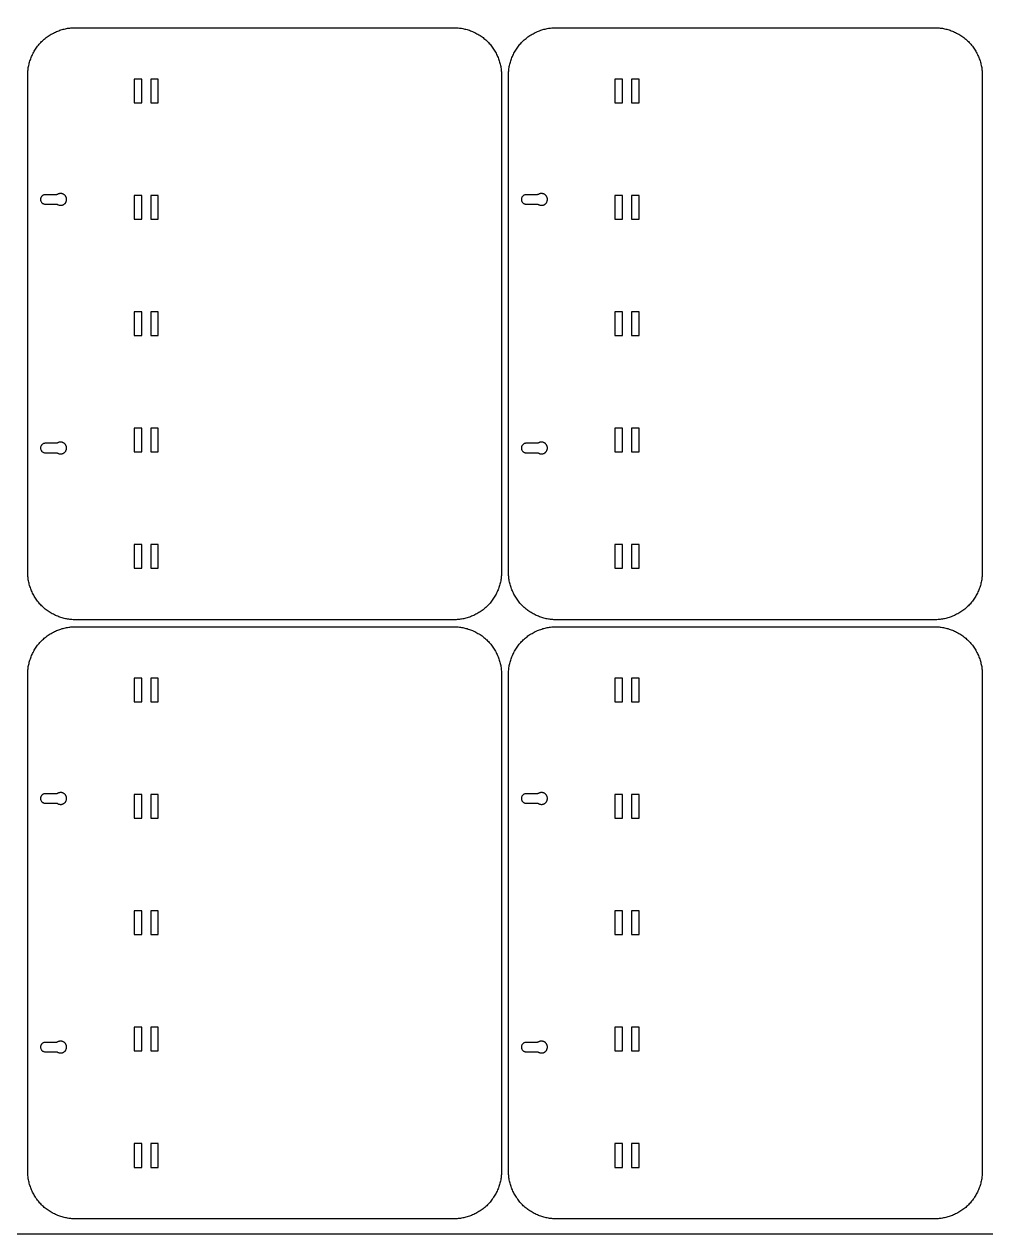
# Model space of a CAD drawing. Header units: millimetres. Extents: x 20698 to 22798, y 4792 to 5692.
# Drawn here: x 20907 to 21313, y 4792 to 5303 of the extents above; entities that cross this region are included whole.
import ezdxf

# ---------------------------------------------------------------- set-up
doc = ezdxf.new("R2010")
doc.units = ezdxf.units.MM
doc.layers.add('KEYHOLDER_ASPIRE', color=18, linetype='Continuous', true_color=0x4c0000)
doc.layers.add('Predeterminada', color=18, linetype='Continuous', true_color=0x000000)

msp = doc.modelspace()

# ---------------------------------------------------------------- linework, layer by layer
at = {"layer": 'KEYHOLDER_ASPIRE'}
for points in [[(21108.62, 5281.76), (21108.62, 5071.77), (21108.63, 5071.32), (21108.62, 5070.88), (21108.6, 5070.43), (21108.57, 5069.98), (21108.52, 5069.52), (21108.46, 5069.06), (21108.39, 5068.6), (21108.3, 5068.13), (21108.21, 5067.66), (21108.1, 5067.2), (21107.98, 5066.73), (21107.84, 5066.26), (21107.7, 5065.79), (21107.54, 5065.32), (21107.37, 5064.86), (21107.19, 5064.39), (21107, 5063.93), (21106.79, 5063.47), (21106.58, 5063.02), (21106.35, 5062.57), (21106.11, 5062.12), (21105.86, 5061.68), (21105.6, 5061.24), (21105.33, 5060.81), (21105.05, 5060.38), (21104.75, 5059.96), (21104.45, 5059.55), (21104.13, 5059.15), (21103.81, 5058.75), (21103.47, 5058.37), (21103.12, 5057.99), (21102.77, 5057.62), (21102.4, 5057.27), (21102.02, 5056.92), (21101.64, 5056.58), (21101.24, 5056.26), (21100.84, 5055.94), (21100.43, 5055.64), (21100.01, 5055.34), (21099.58, 5055.06), (21099.15, 5054.79), (21098.71, 5054.53), (21098.27, 5054.28), (21097.82, 5054.04), (21097.37, 5053.81), (21096.92, 5053.6), (21096.46, 5053.39), (21096, 5053.2), (21095.53, 5053.02), (21095.07, 5052.85), (21094.6, 5052.69), (21094.13, 5052.55), (21093.66, 5052.41), (21093.19, 5052.29), (21092.73, 5052.18), (21092.26, 5052.09), (21091.79, 5052), (21091.33, 5051.93), (21090.87, 5051.87), (21090.41, 5051.82), (21089.96, 5051.79), (21089.51, 5051.77), (21089.07, 5051.76), (21088.63, 5051.77), (20928.63, 5051.77), (20928.19, 5051.76), (20927.75, 5051.77), (20927.3, 5051.79), (20926.84, 5051.82), (20926.39, 5051.87), (20925.93, 5051.93), (20925.46, 5052), (20925, 5052.09), (20924.53, 5052.18), (20924.06, 5052.29), (20923.59, 5052.41), (20923.13, 5052.55), (20922.66, 5052.69), (20922.19, 5052.85), (20921.72, 5053.02), (20921.26, 5053.2), (20920.8, 5053.39), (20920.34, 5053.6), (20919.88, 5053.81), (20919.43, 5054.04), (20918.99, 5054.28), (20918.54, 5054.53), (20918.11, 5054.79), (20917.67, 5055.06), (20917.25, 5055.34), (20916.83, 5055.64), (20916.42, 5055.94), (20916.02, 5056.26), (20915.62, 5056.58), (20915.23, 5056.92), (20914.86, 5057.27), (20914.49, 5057.62), (20914.13, 5057.99), (20913.79, 5058.37), (20913.45, 5058.75), (20913.12, 5059.15), (20912.81, 5059.55), (20912.5, 5059.96), (20912.21, 5060.38), (20911.93, 5060.81), (20911.66, 5061.24), (20911.39, 5061.68), (20911.14, 5062.12), (20910.91, 5062.57), (20910.68, 5063.02), (20910.46, 5063.47), (20910.26, 5063.93), (20910.07, 5064.39), (20909.88, 5064.86), (20909.72, 5065.32), (20909.56, 5065.79), (20909.41, 5066.26), (20909.28, 5066.73), (20909.16, 5067.2), (20909.05, 5067.66), (20908.95, 5068.13), (20908.87, 5068.6), (20908.8, 5069.06), (20908.74, 5069.52), (20908.69, 5069.98), (20908.66, 5070.43), (20908.64, 5070.88), (20908.63, 5071.32), (20908.63, 5071.77), (20908.63, 5281.76), (20908.63, 5282.2), (20908.64, 5282.64), (20908.66, 5283.09), (20908.69, 5283.54), (20908.74, 5284), (20908.8, 5284.46), (20908.87, 5284.93), (20908.95, 5285.39), (20909.05, 5285.86), (20909.16, 5286.33), (20909.28, 5286.79), (20909.41, 5287.26), (20909.56, 5287.73), (20909.72, 5288.2), (20909.88, 5288.66), (20910.07, 5289.13), (20910.26, 5289.59), (20910.46, 5290.05), (20910.68, 5290.5), (20910.91, 5290.96), (20911.14, 5291.4), (20911.39, 5291.85), (20911.66, 5292.28), (20911.93, 5292.71), (20912.21, 5293.14), (20912.5, 5293.56), (20912.81, 5293.97), (20913.12, 5294.37), (20913.45, 5294.77), (20913.79, 5295.15), (20914.13, 5295.53), (20914.49, 5295.9), (20914.86, 5296.26), (20915.23, 5296.6), (20915.62, 5296.94), (20916.02, 5297.26), (20916.42, 5297.58), (20916.83, 5297.88), (20917.25, 5298.18), (20917.67, 5298.46), (20918.11, 5298.73), (20918.54, 5298.99), (20918.99, 5299.24), (20919.43, 5299.48), (20919.88, 5299.71), (20920.34, 5299.93), (20920.8, 5300.13), (20921.26, 5300.32), (20921.72, 5300.5), (20922.19, 5300.67), (20922.66, 5300.83), (20923.13, 5300.98), (20923.59, 5301.11), (20924.06, 5301.23), (20924.53, 5301.34), (20925, 5301.44), (20925.46, 5301.52), (20925.93, 5301.59), (20926.39, 5301.65), (20926.84, 5301.7), (20927.3, 5301.73), (20927.75, 5301.75), (20928.19, 5301.76), (20928.63, 5301.76), (21088.63, 5301.76), (21089.07, 5301.76), (21089.51, 5301.75), (21089.96, 5301.73), (21090.41, 5301.7), (21090.87, 5301.65), (21091.33, 5301.59), (21091.79, 5301.52), (21092.26, 5301.44), (21092.73, 5301.34), (21093.19, 5301.23), (21093.66, 5301.11), (21094.13, 5300.98), (21094.6, 5300.83), (21095.07, 5300.67), (21095.53, 5300.5), (21096, 5300.32), (21096.46, 5300.13), (21096.92, 5299.93), (21097.37, 5299.71), (21097.82, 5299.48), (21098.27, 5299.24), (21098.71, 5298.99), (21099.15, 5298.73), (21099.58, 5298.46), (21100.01, 5298.18), (21100.43, 5297.88), (21100.84, 5297.58), (21101.24, 5297.26), (21101.64, 5296.94), (21102.02, 5296.6), (21102.4, 5296.26), (21102.77, 5295.9), (21103.12, 5295.53), (21103.47, 5295.15), (21103.81, 5294.77), (21104.13, 5294.37), (21104.45, 5293.97), (21104.75, 5293.56), (21105.05, 5293.14), (21105.33, 5292.71), (21105.6, 5292.28), (21105.86, 5291.85), (21106.11, 5291.4), (21106.35, 5290.96), (21106.58, 5290.5), (21106.79, 5290.05), (21107, 5289.59), (21107.19, 5289.13), (21107.37, 5288.66), (21107.54, 5288.2), (21107.7, 5287.73), (21107.84, 5287.26), (21107.98, 5286.79), (21108.1, 5286.33), (21108.21, 5285.86), (21108.3, 5285.39), (21108.39, 5284.93), (21108.46, 5284.46), (21108.52, 5284), (21108.57, 5283.54), (21108.6, 5283.09), (21108.62, 5282.64), (21108.63, 5282.2)], [(21311.62, 5281.76), (21311.62, 5071.77), (21311.63, 5071.32), (21311.62, 5070.88), (21311.6, 5070.43), (21311.57, 5069.98), (21311.52, 5069.52), (21311.46, 5069.06), (21311.39, 5068.6), (21311.3, 5068.13), (21311.21, 5067.66), (21311.1, 5067.2), (21310.98, 5066.73), (21310.84, 5066.26), (21310.7, 5065.79), (21310.54, 5065.32), (21310.37, 5064.86), (21310.19, 5064.39), (21310, 5063.93), (21309.79, 5063.47), (21309.58, 5063.02), (21309.35, 5062.57), (21309.11, 5062.12), (21308.86, 5061.68), (21308.6, 5061.24), (21308.33, 5060.81), (21308.05, 5060.38), (21307.75, 5059.96), (21307.45, 5059.55), (21307.13, 5059.15), (21306.81, 5058.75), (21306.47, 5058.37), (21306.12, 5057.99), (21305.77, 5057.62), (21305.4, 5057.27), (21305.02, 5056.92), (21304.64, 5056.58), (21304.24, 5056.26), (21303.84, 5055.94), (21303.43, 5055.64), (21303.01, 5055.34), (21302.58, 5055.06), (21302.15, 5054.79), (21301.71, 5054.53), (21301.27, 5054.28), (21300.82, 5054.04), (21300.37, 5053.81), (21299.92, 5053.6), (21299.46, 5053.39), (21299, 5053.2), (21298.53, 5053.02), (21298.07, 5052.85), (21297.6, 5052.69), (21297.13, 5052.55), (21296.66, 5052.41), (21296.19, 5052.29), (21295.73, 5052.18), (21295.26, 5052.09), (21294.79, 5052), (21294.33, 5051.93), (21293.87, 5051.87), (21293.41, 5051.82), (21292.96, 5051.79), (21292.51, 5051.77), (21292.07, 5051.76), (21291.63, 5051.77), (21131.63, 5051.77), (21131.19, 5051.76), (21130.75, 5051.77), (21130.3, 5051.79), (21129.84, 5051.82), (21129.39, 5051.87), (21128.93, 5051.93), (21128.46, 5052), (21128, 5052.09), (21127.53, 5052.18), (21127.06, 5052.29), (21126.59, 5052.41), (21126.13, 5052.55), (21125.66, 5052.69), (21125.19, 5052.85), (21124.72, 5053.02), (21124.26, 5053.2), (21123.8, 5053.39), (21123.34, 5053.6), (21122.88, 5053.81), (21122.43, 5054.04), (21121.99, 5054.28), (21121.54, 5054.53), (21121.11, 5054.79), (21120.67, 5055.06), (21120.25, 5055.34), (21119.83, 5055.64), (21119.42, 5055.94), (21119.02, 5056.26), (21118.62, 5056.58), (21118.23, 5056.92), (21117.86, 5057.27), (21117.49, 5057.62), (21117.13, 5057.99), (21116.79, 5058.37), (21116.45, 5058.75), (21116.12, 5059.15), (21115.81, 5059.55), (21115.5, 5059.96), (21115.21, 5060.38), (21114.93, 5060.81), (21114.66, 5061.24), (21114.39, 5061.68), (21114.14, 5062.12), (21113.91, 5062.57), (21113.68, 5063.02), (21113.46, 5063.47), (21113.26, 5063.93), (21113.07, 5064.39), (21112.88, 5064.86), (21112.72, 5065.32), (21112.56, 5065.79), (21112.41, 5066.26), (21112.28, 5066.73), (21112.16, 5067.2), (21112.05, 5067.66), (21111.95, 5068.13), (21111.87, 5068.6), (21111.8, 5069.06), (21111.74, 5069.52), (21111.69, 5069.98), (21111.66, 5070.43), (21111.64, 5070.88), (21111.63, 5071.32), (21111.63, 5071.77), (21111.63, 5281.76), (21111.63, 5282.2), (21111.64, 5282.64), (21111.66, 5283.09), (21111.69, 5283.54), (21111.74, 5284), (21111.8, 5284.46), (21111.87, 5284.93), (21111.95, 5285.39), (21112.05, 5285.86), (21112.16, 5286.33), (21112.28, 5286.79), (21112.41, 5287.26), (21112.56, 5287.73), (21112.72, 5288.2), (21112.88, 5288.66), (21113.07, 5289.13), (21113.26, 5289.59), (21113.46, 5290.05), (21113.68, 5290.5), (21113.91, 5290.96), (21114.14, 5291.4), (21114.39, 5291.85), (21114.66, 5292.28), (21114.93, 5292.71), (21115.21, 5293.14), (21115.5, 5293.56), (21115.81, 5293.97), (21116.12, 5294.37), (21116.45, 5294.77), (21116.79, 5295.15), (21117.13, 5295.53), (21117.49, 5295.9), (21117.86, 5296.26), (21118.23, 5296.6), (21118.62, 5296.94), (21119.02, 5297.26), (21119.42, 5297.58), (21119.83, 5297.88), (21120.25, 5298.18), (21120.67, 5298.46), (21121.11, 5298.73), (21121.54, 5298.99), (21121.99, 5299.24), (21122.43, 5299.48), (21122.88, 5299.71), (21123.34, 5299.93), (21123.8, 5300.13), (21124.26, 5300.32), (21124.72, 5300.5), (21125.19, 5300.67), (21125.66, 5300.83), (21126.13, 5300.98), (21126.59, 5301.11), (21127.06, 5301.23), (21127.53, 5301.34), (21128, 5301.44), (21128.46, 5301.52), (21128.93, 5301.59), (21129.39, 5301.65), (21129.84, 5301.7), (21130.3, 5301.73), (21130.75, 5301.75), (21131.19, 5301.76), (21131.63, 5301.76), (21291.63, 5301.76), (21292.07, 5301.76), (21292.51, 5301.75), (21292.96, 5301.73), (21293.41, 5301.7), (21293.87, 5301.65), (21294.33, 5301.59), (21294.79, 5301.52), (21295.26, 5301.44), (21295.73, 5301.34), (21296.19, 5301.23), (21296.66, 5301.11), (21297.13, 5300.98), (21297.6, 5300.83), (21298.07, 5300.67), (21298.53, 5300.5), (21299, 5300.32), (21299.46, 5300.13), (21299.92, 5299.93), (21300.37, 5299.71), (21300.82, 5299.48), (21301.27, 5299.24), (21301.71, 5298.99), (21302.15, 5298.73), (21302.58, 5298.46), (21303.01, 5298.18), (21303.43, 5297.88), (21303.84, 5297.58), (21304.24, 5297.26), (21304.64, 5296.94), (21305.02, 5296.6), (21305.4, 5296.26), (21305.77, 5295.9), (21306.12, 5295.53), (21306.47, 5295.15), (21306.81, 5294.77), (21307.13, 5294.37), (21307.45, 5293.97), (21307.75, 5293.56), (21308.05, 5293.14), (21308.33, 5292.71), (21308.6, 5292.28), (21308.86, 5291.85), (21309.11, 5291.4), (21309.35, 5290.96), (21309.58, 5290.5), (21309.79, 5290.05), (21310, 5289.59), (21310.19, 5289.13), (21310.37, 5288.66), (21310.54, 5288.2), (21310.7, 5287.73), (21310.84, 5287.26), (21310.98, 5286.79), (21311.1, 5286.33), (21311.21, 5285.86), (21311.3, 5285.39), (21311.39, 5284.93), (21311.46, 5284.46), (21311.52, 5284), (21311.57, 5283.54), (21311.6, 5283.09), (21311.62, 5282.64), (21311.63, 5282.2)], [(20953.53, 5270.06), (20956.73, 5270.06), (20956.73, 5280.05), (20953.53, 5280.05)], [(20960.53, 5270.06), (20963.73, 5270.06), (20963.73, 5280.05), (20960.53, 5280.05)], [(21156.53, 5270.06), (21159.73, 5270.06), (21159.73, 5280.05), (21156.53, 5280.05)], [(21163.53, 5270.06), (21166.73, 5270.06), (21166.73, 5280.05), (21163.53, 5280.05)], [(20920.73, 5227.26), (20920.86, 5227.25), (20921, 5227.22), (20921.12, 5227.18), (20921.24, 5227.12), (20921.38, 5227.03), (20921.53, 5226.96), (20921.68, 5226.9), (20921.84, 5226.85), (20922, 5226.82), (20922.16, 5226.79), (20922.33, 5226.77), (20922.5, 5226.76), (20922.67, 5226.76), (20922.83, 5226.78), (20923, 5226.8), (20923.16, 5226.84), (20923.32, 5226.88), (20923.47, 5226.94), (20923.62, 5227.01), (20923.76, 5227.08), (20923.9, 5227.16), (20924.03, 5227.25), (20924.16, 5227.36), (20924.28, 5227.47), (20924.39, 5227.59), (20924.5, 5227.72), (20924.6, 5227.86), (20924.69, 5228), (20924.77, 5228.15), (20924.84, 5228.3), (20924.9, 5228.46), (20924.95, 5228.62), (20924.99, 5228.78), (20925.01, 5228.94), (20925.03, 5229.1), (20925.03, 5229.26), (20925.03, 5229.42), (20925.01, 5229.58), (20924.99, 5229.74), (20924.95, 5229.9), (20924.9, 5230.06), (20924.84, 5230.22), (20924.77, 5230.37), (20924.69, 5230.52), (20924.6, 5230.66), (20924.5, 5230.8), (20924.39, 5230.93), (20924.28, 5231.05), (20924.16, 5231.16), (20924.03, 5231.26), (20923.9, 5231.35), (20923.76, 5231.43), (20923.62, 5231.51), (20923.47, 5231.58), (20923.32, 5231.63), (20923.16, 5231.68), (20923, 5231.71), (20922.83, 5231.74), (20922.67, 5231.75), (20922.5, 5231.76), (20922.33, 5231.75), (20922.16, 5231.73), (20922, 5231.7), (20921.84, 5231.66), (20921.68, 5231.61), (20921.53, 5231.55), (20921.38, 5231.48), (20921.24, 5231.4), (20921.12, 5231.34), (20921, 5231.29), (20920.86, 5231.27), (20920.73, 5231.26), (20916.03, 5231.26), (20915.84, 5231.25), (20915.65, 5231.22), (20915.45, 5231.17), (20915.27, 5231.11), (20915.09, 5231.02), (20914.92, 5230.92), (20914.76, 5230.8), (20914.62, 5230.67), (20914.49, 5230.53), (20914.37, 5230.37), (20914.27, 5230.2), (20914.19, 5230.02), (20914.12, 5229.84), (20914.07, 5229.65), (20914.04, 5229.45), (20914.03, 5229.26), (20914.04, 5229.07), (20914.07, 5228.87), (20914.12, 5228.68), (20914.19, 5228.49), (20914.27, 5228.31), (20914.37, 5228.14), (20914.49, 5227.99), (20914.62, 5227.84), (20914.76, 5227.71), (20914.92, 5227.6), (20915.09, 5227.5), (20915.27, 5227.41), (20915.45, 5227.34), (20915.65, 5227.3), (20915.84, 5227.27), (20916.03, 5227.26)], [(21123.73, 5227.26), (21123.86, 5227.25), (21124, 5227.22), (21124.12, 5227.18), (21124.24, 5227.12), (21124.38, 5227.03), (21124.53, 5226.96), (21124.68, 5226.9), (21124.84, 5226.85), (21125, 5226.82), (21125.16, 5226.79), (21125.33, 5226.77), (21125.5, 5226.76), (21125.67, 5226.76), (21125.83, 5226.78), (21126, 5226.8), (21126.16, 5226.84), (21126.32, 5226.88), (21126.47, 5226.94), (21126.62, 5227.01), (21126.76, 5227.08), (21126.9, 5227.16), (21127.03, 5227.25), (21127.16, 5227.36), (21127.28, 5227.47), (21127.39, 5227.59), (21127.5, 5227.72), (21127.6, 5227.86), (21127.69, 5228), (21127.77, 5228.15), (21127.84, 5228.3), (21127.9, 5228.46), (21127.95, 5228.62), (21127.99, 5228.78), (21128.01, 5228.94), (21128.03, 5229.1), (21128.03, 5229.26), (21128.03, 5229.42), (21128.01, 5229.58), (21127.99, 5229.74), (21127.95, 5229.9), (21127.9, 5230.06), (21127.84, 5230.22), (21127.77, 5230.37), (21127.69, 5230.52), (21127.6, 5230.66), (21127.5, 5230.8), (21127.39, 5230.93), (21127.28, 5231.05), (21127.16, 5231.16), (21127.03, 5231.26), (21126.9, 5231.35), (21126.76, 5231.43), (21126.62, 5231.51), (21126.47, 5231.58), (21126.32, 5231.63), (21126.16, 5231.68), (21126, 5231.71), (21125.83, 5231.74), (21125.67, 5231.75), (21125.5, 5231.76), (21125.33, 5231.75), (21125.16, 5231.73), (21125, 5231.7), (21124.84, 5231.66), (21124.68, 5231.61), (21124.53, 5231.55), (21124.38, 5231.48), (21124.24, 5231.4), (21124.12, 5231.34), (21124, 5231.29), (21123.86, 5231.27), (21123.73, 5231.26), (21119.03, 5231.26), (21118.84, 5231.25), (21118.65, 5231.22), (21118.45, 5231.17), (21118.27, 5231.11), (21118.09, 5231.02), (21117.92, 5230.92), (21117.76, 5230.8), (21117.62, 5230.67), (21117.49, 5230.53), (21117.37, 5230.37), (21117.27, 5230.2), (21117.19, 5230.02), (21117.12, 5229.84), (21117.07, 5229.65), (21117.04, 5229.45), (21117.03, 5229.26), (21117.04, 5229.07), (21117.07, 5228.87), (21117.12, 5228.68), (21117.19, 5228.49), (21117.27, 5228.31), (21117.37, 5228.14), (21117.49, 5227.99), (21117.62, 5227.84), (21117.76, 5227.71), (21117.92, 5227.6), (21118.09, 5227.5), (21118.27, 5227.41), (21118.45, 5227.34), (21118.65, 5227.3), (21118.84, 5227.27), (21119.03, 5227.26)], [(20953.53, 5220.91), (20956.73, 5220.91), (20956.73, 5230.91), (20953.53, 5230.91)], [(20960.53, 5220.91), (20963.73, 5220.91), (20963.73, 5230.91), (20960.53, 5230.91)], [(21156.53, 5220.91), (21159.73, 5220.91), (21159.73, 5230.91), (21156.53, 5230.91)], [(21163.53, 5220.91), (21166.73, 5220.91), (21166.73, 5230.91), (21163.53, 5230.91)], [(20953.53, 5171.76), (20956.73, 5171.76), (20956.73, 5181.76), (20953.53, 5181.76)], [(20960.53, 5171.76), (20963.73, 5171.76), (20963.73, 5181.76), (20960.53, 5181.76)], [(21156.53, 5171.76), (21159.73, 5171.76), (21159.73, 5181.76), (21156.53, 5181.76)], [(21163.53, 5171.76), (21166.73, 5171.76), (21166.73, 5181.76), (21163.53, 5181.76)], [(20953.53, 5122.61), (20956.73, 5122.61), (20956.73, 5132.61), (20953.53, 5132.61)], [(20960.53, 5122.61), (20963.73, 5122.61), (20963.73, 5132.61), (20960.53, 5132.61)], [(21156.53, 5122.61), (21159.73, 5122.61), (21159.73, 5132.61), (21156.53, 5132.61)], [(21163.53, 5122.61), (21166.73, 5122.61), (21166.73, 5132.61), (21163.53, 5132.61)], [(20920.73, 5126.26), (20916.03, 5126.26), (20915.84, 5126.25), (20915.65, 5126.23), (20915.45, 5126.18), (20915.27, 5126.11), (20915.09, 5126.03), (20914.92, 5125.92), (20914.76, 5125.81), (20914.62, 5125.68), (20914.49, 5125.53), (20914.37, 5125.38), (20914.27, 5125.21), (20914.19, 5125.03), (20914.12, 5124.84), (20914.07, 5124.65), (20914.04, 5124.46), (20914.03, 5124.26), (20914.04, 5124.07), (20914.07, 5123.88), (20914.12, 5123.68), (20914.19, 5123.5), (20914.27, 5123.32), (20914.37, 5123.15), (20914.49, 5122.99), (20914.62, 5122.85), (20914.76, 5122.72), (20914.92, 5122.6), (20915.09, 5122.5), (20915.27, 5122.42), (20915.45, 5122.35), (20915.65, 5122.3), (20915.84, 5122.27), (20916.03, 5122.26), (20920.73, 5122.26), (20920.86, 5122.25), (20921, 5122.23), (20921.12, 5122.18), (20921.24, 5122.12), (20921.38, 5122.04), (20921.53, 5121.97), (20921.68, 5121.91), (20921.84, 5121.86), (20922, 5121.82), (20922.16, 5121.79), (20922.33, 5121.77), (20922.5, 5121.77), (20922.67, 5121.77), (20922.83, 5121.78), (20923, 5121.81), (20923.16, 5121.84), (20923.32, 5121.89), (20923.47, 5121.94), (20923.62, 5122.01), (20923.76, 5122.09), (20923.9, 5122.17), (20924.03, 5122.26), (20924.16, 5122.36), (20924.28, 5122.47), (20924.39, 5122.6), (20924.5, 5122.73), (20924.6, 5122.86), (20924.69, 5123), (20924.77, 5123.15), (20924.84, 5123.31), (20924.9, 5123.46), (20924.95, 5123.62), (20924.99, 5123.78), (20925.01, 5123.94), (20925.03, 5124.1), (20925.03, 5124.26), (20925.03, 5124.42), (20925.01, 5124.58), (20924.99, 5124.74), (20924.95, 5124.9), (20924.9, 5125.06), (20924.84, 5125.22), (20924.77, 5125.37), (20924.69, 5125.52), (20924.6, 5125.66), (20924.5, 5125.8), (20924.39, 5125.93), (20924.28, 5126.05), (20924.16, 5126.16), (20924.03, 5126.27), (20923.9, 5126.36), (20923.76, 5126.44), (20923.62, 5126.52), (20923.47, 5126.58), (20923.32, 5126.64), (20923.16, 5126.68), (20923, 5126.72), (20922.83, 5126.74), (20922.67, 5126.76), (20922.5, 5126.76), (20922.33, 5126.75), (20922.16, 5126.73), (20922, 5126.71), (20921.84, 5126.67), (20921.68, 5126.62), (20921.53, 5126.56), (20921.38, 5126.49), (20921.24, 5126.41), (20921.12, 5126.34), (20921, 5126.3), (20920.86, 5126.27)], [(21123.73, 5126.26), (21119.03, 5126.26), (21118.84, 5126.25), (21118.65, 5126.23), (21118.45, 5126.18), (21118.27, 5126.11), (21118.09, 5126.03), (21117.92, 5125.92), (21117.76, 5125.81), (21117.62, 5125.68), (21117.49, 5125.53), (21117.37, 5125.38), (21117.27, 5125.21), (21117.19, 5125.03), (21117.12, 5124.84), (21117.07, 5124.65), (21117.04, 5124.46), (21117.03, 5124.26), (21117.04, 5124.07), (21117.07, 5123.88), (21117.12, 5123.68), (21117.19, 5123.5), (21117.27, 5123.32), (21117.37, 5123.15), (21117.49, 5122.99), (21117.62, 5122.85), (21117.76, 5122.72), (21117.92, 5122.6), (21118.09, 5122.5), (21118.27, 5122.42), (21118.45, 5122.35), (21118.65, 5122.3), (21118.84, 5122.27), (21119.03, 5122.26), (21123.73, 5122.26), (21123.86, 5122.25), (21124, 5122.23), (21124.12, 5122.18), (21124.24, 5122.12), (21124.38, 5122.04), (21124.53, 5121.97), (21124.68, 5121.91), (21124.84, 5121.86), (21125, 5121.82), (21125.16, 5121.79), (21125.33, 5121.77), (21125.5, 5121.77), (21125.67, 5121.77), (21125.83, 5121.78), (21126, 5121.81), (21126.16, 5121.84), (21126.32, 5121.89), (21126.47, 5121.94), (21126.62, 5122.01), (21126.76, 5122.09), (21126.9, 5122.17), (21127.03, 5122.26), (21127.16, 5122.36), (21127.28, 5122.47), (21127.39, 5122.6), (21127.5, 5122.73), (21127.6, 5122.86), (21127.69, 5123), (21127.77, 5123.15), (21127.84, 5123.31), (21127.9, 5123.46), (21127.95, 5123.62), (21127.99, 5123.78), (21128.01, 5123.94), (21128.03, 5124.1), (21128.03, 5124.26), (21128.03, 5124.42), (21128.01, 5124.58), (21127.99, 5124.74), (21127.95, 5124.9), (21127.9, 5125.06), (21127.84, 5125.22), (21127.77, 5125.37), (21127.69, 5125.52), (21127.6, 5125.66), (21127.5, 5125.8), (21127.39, 5125.93), (21127.28, 5126.05), (21127.16, 5126.16), (21127.03, 5126.27), (21126.9, 5126.36), (21126.76, 5126.44), (21126.62, 5126.52), (21126.47, 5126.58), (21126.32, 5126.64), (21126.16, 5126.68), (21126, 5126.72), (21125.83, 5126.74), (21125.67, 5126.76), (21125.5, 5126.76), (21125.33, 5126.75), (21125.16, 5126.73), (21125, 5126.71), (21124.84, 5126.67), (21124.68, 5126.62), (21124.53, 5126.56), (21124.38, 5126.49), (21124.24, 5126.41), (21124.12, 5126.34), (21124, 5126.3), (21123.86, 5126.27)], [(20953.53, 5073.47), (20956.73, 5073.47), (20956.73, 5083.47), (20953.53, 5083.47)], [(20960.53, 5073.47), (20963.73, 5073.47), (20963.73, 5083.47), (20960.53, 5083.47)], [(21156.53, 5073.47), (21159.73, 5073.47), (21159.73, 5083.47), (21156.53, 5083.47)], [(21163.53, 5073.47), (21166.73, 5073.47), (21166.73, 5083.47), (21163.53, 5083.47)], [(21108.62, 5028.76), (21108.62, 4818.77), (21108.63, 4818.32), (21108.62, 4817.88), (21108.6, 4817.43), (21108.57, 4816.98), (21108.52, 4816.52), (21108.46, 4816.06), (21108.39, 4815.6), (21108.3, 4815.13), (21108.21, 4814.66), (21108.1, 4814.2), (21107.98, 4813.73), (21107.84, 4813.26), (21107.7, 4812.79), (21107.54, 4812.32), (21107.37, 4811.86), (21107.19, 4811.39), (21107, 4810.93), (21106.79, 4810.47), (21106.58, 4810.02), (21106.35, 4809.57), (21106.11, 4809.12), (21105.86, 4808.68), (21105.6, 4808.24), (21105.33, 4807.81), (21105.05, 4807.38), (21104.75, 4806.96), (21104.45, 4806.55), (21104.13, 4806.15), (21103.81, 4805.75), (21103.47, 4805.37), (21103.12, 4804.99), (21102.77, 4804.62), (21102.4, 4804.27), (21102.02, 4803.92), (21101.64, 4803.58), (21101.24, 4803.26), (21100.84, 4802.94), (21100.43, 4802.64), (21100.01, 4802.34), (21099.58, 4802.06), (21099.15, 4801.79), (21098.71, 4801.53), (21098.27, 4801.28), (21097.82, 4801.04), (21097.37, 4800.81), (21096.92, 4800.6), (21096.46, 4800.39), (21096, 4800.2), (21095.53, 4800.02), (21095.07, 4799.85), (21094.6, 4799.69), (21094.13, 4799.55), (21093.66, 4799.41), (21093.19, 4799.29), (21092.73, 4799.18), (21092.26, 4799.09), (21091.79, 4799), (21091.33, 4798.93), (21090.87, 4798.87), (21090.41, 4798.82), (21089.96, 4798.79), (21089.51, 4798.77), (21089.07, 4798.76), (21088.63, 4798.77), (20928.63, 4798.77), (20928.19, 4798.76), (20927.75, 4798.77), (20927.3, 4798.79), (20926.84, 4798.82), (20926.39, 4798.87), (20925.93, 4798.93), (20925.46, 4799), (20925, 4799.09), (20924.53, 4799.18), (20924.06, 4799.29), (20923.59, 4799.41), (20923.13, 4799.55), (20922.66, 4799.69), (20922.19, 4799.85), (20921.72, 4800.02), (20921.26, 4800.2), (20920.8, 4800.39), (20920.34, 4800.6), (20919.88, 4800.81), (20919.43, 4801.04), (20918.99, 4801.28), (20918.54, 4801.53), (20918.11, 4801.79), (20917.67, 4802.06), (20917.25, 4802.34), (20916.83, 4802.64), (20916.42, 4802.94), (20916.02, 4803.26), (20915.62, 4803.58), (20915.23, 4803.92), (20914.86, 4804.27), (20914.49, 4804.62), (20914.13, 4804.99), (20913.79, 4805.37), (20913.45, 4805.75), (20913.12, 4806.15), (20912.81, 4806.55), (20912.5, 4806.96), (20912.21, 4807.38), (20911.93, 4807.81), (20911.66, 4808.24), (20911.39, 4808.68), (20911.14, 4809.12), (20910.91, 4809.57), (20910.68, 4810.02), (20910.46, 4810.47), (20910.26, 4810.93), (20910.07, 4811.39), (20909.88, 4811.86), (20909.72, 4812.32), (20909.56, 4812.79), (20909.41, 4813.26), (20909.28, 4813.73), (20909.16, 4814.2), (20909.05, 4814.66), (20908.95, 4815.13), (20908.87, 4815.6), (20908.8, 4816.06), (20908.74, 4816.52), (20908.69, 4816.98), (20908.66, 4817.43), (20908.64, 4817.88), (20908.63, 4818.32), (20908.63, 4818.77), (20908.63, 5028.76), (20908.63, 5029.2), (20908.64, 5029.64), (20908.66, 5030.09), (20908.69, 5030.54), (20908.74, 5031), (20908.8, 5031.46), (20908.87, 5031.93), (20908.95, 5032.39), (20909.05, 5032.86), (20909.16, 5033.33), (20909.28, 5033.79), (20909.41, 5034.26), (20909.56, 5034.73), (20909.72, 5035.2), (20909.88, 5035.66), (20910.07, 5036.13), (20910.26, 5036.59), (20910.46, 5037.05), (20910.68, 5037.5), (20910.91, 5037.96), (20911.14, 5038.4), (20911.39, 5038.85), (20911.66, 5039.28), (20911.93, 5039.71), (20912.21, 5040.14), (20912.5, 5040.56), (20912.81, 5040.97), (20913.12, 5041.37), (20913.45, 5041.77), (20913.79, 5042.15), (20914.13, 5042.53), (20914.49, 5042.9), (20914.86, 5043.26), (20915.23, 5043.6), (20915.62, 5043.94), (20916.02, 5044.26), (20916.42, 5044.58), (20916.83, 5044.88), (20917.25, 5045.18), (20917.67, 5045.46), (20918.11, 5045.73), (20918.54, 5045.99), (20918.99, 5046.24), (20919.43, 5046.48), (20919.88, 5046.71), (20920.34, 5046.93), (20920.8, 5047.13), (20921.26, 5047.32), (20921.72, 5047.5), (20922.19, 5047.67), (20922.66, 5047.83), (20923.13, 5047.98), (20923.59, 5048.11), (20924.06, 5048.23), (20924.53, 5048.34), (20925, 5048.44), (20925.46, 5048.52), (20925.93, 5048.59), (20926.39, 5048.65), (20926.84, 5048.7), (20927.3, 5048.73), (20927.75, 5048.75), (20928.19, 5048.76), (20928.63, 5048.76), (21088.63, 5048.76), (21089.07, 5048.76), (21089.51, 5048.75), (21089.96, 5048.73), (21090.41, 5048.7), (21090.87, 5048.65), (21091.33, 5048.59), (21091.79, 5048.52), (21092.26, 5048.44), (21092.73, 5048.34), (21093.19, 5048.23), (21093.66, 5048.11), (21094.13, 5047.98), (21094.6, 5047.83), (21095.07, 5047.67), (21095.53, 5047.5), (21096, 5047.32), (21096.46, 5047.13), (21096.92, 5046.93), (21097.37, 5046.71), (21097.82, 5046.48), (21098.27, 5046.24), (21098.71, 5045.99), (21099.15, 5045.73), (21099.58, 5045.46), (21100.01, 5045.18), (21100.43, 5044.88), (21100.84, 5044.58), (21101.24, 5044.26), (21101.64, 5043.94), (21102.02, 5043.6), (21102.4, 5043.26), (21102.77, 5042.9), (21103.12, 5042.53), (21103.47, 5042.15), (21103.81, 5041.77), (21104.13, 5041.37), (21104.45, 5040.97), (21104.75, 5040.56), (21105.05, 5040.14), (21105.33, 5039.71), (21105.6, 5039.28), (21105.86, 5038.85), (21106.11, 5038.4), (21106.35, 5037.96), (21106.58, 5037.5), (21106.79, 5037.05), (21107, 5036.59), (21107.19, 5036.13), (21107.37, 5035.66), (21107.54, 5035.2), (21107.7, 5034.73), (21107.84, 5034.26), (21107.98, 5033.79), (21108.1, 5033.33), (21108.21, 5032.86), (21108.3, 5032.39), (21108.39, 5031.93), (21108.46, 5031.46), (21108.52, 5031), (21108.57, 5030.54), (21108.6, 5030.09), (21108.62, 5029.64), (21108.63, 5029.2)], [(21311.62, 5028.76), (21311.62, 4818.77), (21311.63, 4818.32), (21311.62, 4817.88), (21311.6, 4817.43), (21311.57, 4816.98), (21311.52, 4816.52), (21311.46, 4816.06), (21311.39, 4815.6), (21311.3, 4815.13), (21311.21, 4814.66), (21311.1, 4814.2), (21310.98, 4813.73), (21310.84, 4813.26), (21310.7, 4812.79), (21310.54, 4812.32), (21310.37, 4811.86), (21310.19, 4811.39), (21310, 4810.93), (21309.79, 4810.47), (21309.58, 4810.02), (21309.35, 4809.57), (21309.11, 4809.12), (21308.86, 4808.68), (21308.6, 4808.24), (21308.33, 4807.81), (21308.05, 4807.38), (21307.75, 4806.96), (21307.45, 4806.55), (21307.13, 4806.15), (21306.81, 4805.75), (21306.47, 4805.37), (21306.12, 4804.99), (21305.77, 4804.62), (21305.4, 4804.27), (21305.02, 4803.92), (21304.64, 4803.58), (21304.24, 4803.26), (21303.84, 4802.94), (21303.43, 4802.64), (21303.01, 4802.34), (21302.58, 4802.06), (21302.15, 4801.79), (21301.71, 4801.53), (21301.27, 4801.28), (21300.82, 4801.04), (21300.37, 4800.81), (21299.92, 4800.6), (21299.46, 4800.39), (21299, 4800.2), (21298.53, 4800.02), (21298.07, 4799.85), (21297.6, 4799.69), (21297.13, 4799.55), (21296.66, 4799.41), (21296.19, 4799.29), (21295.73, 4799.18), (21295.26, 4799.09), (21294.79, 4799), (21294.33, 4798.93), (21293.87, 4798.87), (21293.41, 4798.82), (21292.96, 4798.79), (21292.51, 4798.77), (21292.07, 4798.76), (21291.63, 4798.77), (21131.63, 4798.77), (21131.19, 4798.76), (21130.75, 4798.77), (21130.3, 4798.79), (21129.84, 4798.82), (21129.39, 4798.87), (21128.93, 4798.93), (21128.46, 4799), (21128, 4799.09), (21127.53, 4799.18), (21127.06, 4799.29), (21126.59, 4799.41), (21126.13, 4799.55), (21125.66, 4799.69), (21125.19, 4799.85), (21124.72, 4800.02), (21124.26, 4800.2), (21123.8, 4800.39), (21123.34, 4800.6), (21122.88, 4800.81), (21122.43, 4801.04), (21121.99, 4801.28), (21121.54, 4801.53), (21121.11, 4801.79), (21120.67, 4802.06), (21120.25, 4802.34), (21119.83, 4802.64), (21119.42, 4802.94), (21119.02, 4803.26), (21118.62, 4803.58), (21118.23, 4803.92), (21117.86, 4804.27), (21117.49, 4804.62), (21117.13, 4804.99), (21116.79, 4805.37), (21116.45, 4805.75), (21116.12, 4806.15), (21115.81, 4806.55), (21115.5, 4806.96), (21115.21, 4807.38), (21114.93, 4807.81), (21114.66, 4808.24), (21114.39, 4808.68), (21114.14, 4809.12), (21113.91, 4809.57), (21113.68, 4810.02), (21113.46, 4810.47), (21113.26, 4810.93), (21113.07, 4811.39), (21112.88, 4811.86), (21112.72, 4812.32), (21112.56, 4812.79), (21112.41, 4813.26), (21112.28, 4813.73), (21112.16, 4814.2), (21112.05, 4814.66), (21111.95, 4815.13), (21111.87, 4815.6), (21111.8, 4816.06), (21111.74, 4816.52), (21111.69, 4816.98), (21111.66, 4817.43), (21111.64, 4817.88), (21111.63, 4818.32), (21111.63, 4818.77), (21111.63, 5028.76), (21111.63, 5029.2), (21111.64, 5029.64), (21111.66, 5030.09), (21111.69, 5030.54), (21111.74, 5031), (21111.8, 5031.46), (21111.87, 5031.93), (21111.95, 5032.39), (21112.05, 5032.86), (21112.16, 5033.33), (21112.28, 5033.79), (21112.41, 5034.26), (21112.56, 5034.73), (21112.72, 5035.2), (21112.88, 5035.66), (21113.07, 5036.13), (21113.26, 5036.59), (21113.46, 5037.05), (21113.68, 5037.5), (21113.91, 5037.96), (21114.14, 5038.4), (21114.39, 5038.85), (21114.66, 5039.28), (21114.93, 5039.71), (21115.21, 5040.14), (21115.5, 5040.56), (21115.81, 5040.97), (21116.12, 5041.37), (21116.45, 5041.77), (21116.79, 5042.15), (21117.13, 5042.53), (21117.49, 5042.9), (21117.86, 5043.26), (21118.23, 5043.6), (21118.62, 5043.94), (21119.02, 5044.26), (21119.42, 5044.58), (21119.83, 5044.88), (21120.25, 5045.18), (21120.67, 5045.46), (21121.11, 5045.73), (21121.54, 5045.99), (21121.99, 5046.24), (21122.43, 5046.48), (21122.88, 5046.71), (21123.34, 5046.93), (21123.8, 5047.13), (21124.26, 5047.32), (21124.72, 5047.5), (21125.19, 5047.67), (21125.66, 5047.83), (21126.13, 5047.98), (21126.59, 5048.11), (21127.06, 5048.23), (21127.53, 5048.34), (21128, 5048.44), (21128.46, 5048.52), (21128.93, 5048.59), (21129.39, 5048.65), (21129.84, 5048.7), (21130.3, 5048.73), (21130.75, 5048.75), (21131.19, 5048.76), (21131.63, 5048.76), (21291.63, 5048.76), (21292.07, 5048.76), (21292.51, 5048.75), (21292.96, 5048.73), (21293.41, 5048.7), (21293.87, 5048.65), (21294.33, 5048.59), (21294.79, 5048.52), (21295.26, 5048.44), (21295.73, 5048.34), (21296.19, 5048.23), (21296.66, 5048.11), (21297.13, 5047.98), (21297.6, 5047.83), (21298.07, 5047.67), (21298.53, 5047.5), (21299, 5047.32), (21299.46, 5047.13), (21299.92, 5046.93), (21300.37, 5046.71), (21300.82, 5046.48), (21301.27, 5046.24), (21301.71, 5045.99), (21302.15, 5045.73), (21302.58, 5045.46), (21303.01, 5045.18), (21303.43, 5044.88), (21303.84, 5044.58), (21304.24, 5044.26), (21304.64, 5043.94), (21305.02, 5043.6), (21305.4, 5043.26), (21305.77, 5042.9), (21306.12, 5042.53), (21306.47, 5042.15), (21306.81, 5041.77), (21307.13, 5041.37), (21307.45, 5040.97), (21307.75, 5040.56), (21308.05, 5040.14), (21308.33, 5039.71), (21308.6, 5039.28), (21308.86, 5038.85), (21309.11, 5038.4), (21309.35, 5037.96), (21309.58, 5037.5), (21309.79, 5037.05), (21310, 5036.59), (21310.19, 5036.13), (21310.37, 5035.66), (21310.54, 5035.2), (21310.7, 5034.73), (21310.84, 5034.26), (21310.98, 5033.79), (21311.1, 5033.33), (21311.21, 5032.86), (21311.3, 5032.39), (21311.39, 5031.93), (21311.46, 5031.46), (21311.52, 5031), (21311.57, 5030.54), (21311.6, 5030.09), (21311.62, 5029.64), (21311.63, 5029.2)], [(20953.53, 5017.06), (20956.73, 5017.06), (20956.73, 5027.05), (20953.53, 5027.05)], [(20960.53, 5017.06), (20963.73, 5017.06), (20963.73, 5027.05), (20960.53, 5027.05)], [(21156.53, 5017.06), (21159.73, 5017.06), (21159.73, 5027.05), (21156.53, 5027.05)], [(21163.53, 5017.06), (21166.73, 5017.06), (21166.73, 5027.05), (21163.53, 5027.05)], [(20920.73, 4974.26), (20920.86, 4974.25), (20921, 4974.22), (20921.12, 4974.18), (20921.24, 4974.12), (20921.38, 4974.03), (20921.53, 4973.96), (20921.68, 4973.9), (20921.84, 4973.85), (20922, 4973.82), (20922.16, 4973.79), (20922.33, 4973.77), (20922.5, 4973.76), (20922.67, 4973.76), (20922.83, 4973.78), (20923, 4973.8), (20923.16, 4973.84), (20923.32, 4973.88), (20923.47, 4973.94), (20923.62, 4974.01), (20923.76, 4974.08), (20923.9, 4974.16), (20924.03, 4974.25), (20924.16, 4974.36), (20924.28, 4974.47), (20924.39, 4974.59), (20924.5, 4974.72), (20924.6, 4974.86), (20924.69, 4975), (20924.77, 4975.15), (20924.84, 4975.3), (20924.9, 4975.46), (20924.95, 4975.62), (20924.99, 4975.78), (20925.01, 4975.94), (20925.03, 4976.1), (20925.03, 4976.26), (20925.03, 4976.42), (20925.01, 4976.58), (20924.99, 4976.74), (20924.95, 4976.9), (20924.9, 4977.06), (20924.84, 4977.22), (20924.77, 4977.37), (20924.69, 4977.52), (20924.6, 4977.66), (20924.5, 4977.8), (20924.39, 4977.93), (20924.28, 4978.05), (20924.16, 4978.16), (20924.03, 4978.26), (20923.9, 4978.35), (20923.76, 4978.43), (20923.62, 4978.51), (20923.47, 4978.58), (20923.32, 4978.63), (20923.16, 4978.68), (20923, 4978.71), (20922.83, 4978.74), (20922.67, 4978.75), (20922.5, 4978.76), (20922.33, 4978.75), (20922.16, 4978.73), (20922, 4978.7), (20921.84, 4978.66), (20921.68, 4978.61), (20921.53, 4978.55), (20921.38, 4978.48), (20921.24, 4978.4), (20921.12, 4978.34), (20921, 4978.29), (20920.86, 4978.27), (20920.73, 4978.26), (20916.03, 4978.26), (20915.84, 4978.25), (20915.65, 4978.22), (20915.45, 4978.17), (20915.27, 4978.11), (20915.09, 4978.02), (20914.92, 4977.92), (20914.76, 4977.8), (20914.62, 4977.67), (20914.49, 4977.53), (20914.37, 4977.37), (20914.27, 4977.2), (20914.19, 4977.02), (20914.12, 4976.84), (20914.07, 4976.65), (20914.04, 4976.45), (20914.03, 4976.26), (20914.04, 4976.07), (20914.07, 4975.87), (20914.12, 4975.68), (20914.19, 4975.49), (20914.27, 4975.31), (20914.37, 4975.14), (20914.49, 4974.99), (20914.62, 4974.84), (20914.76, 4974.71), (20914.92, 4974.6), (20915.09, 4974.5), (20915.27, 4974.41), (20915.45, 4974.34), (20915.65, 4974.3), (20915.84, 4974.27), (20916.03, 4974.26)], [(20953.53, 4967.91), (20956.73, 4967.91), (20956.73, 4977.91), (20953.53, 4977.91)], [(20960.53, 4967.91), (20963.73, 4967.91), (20963.73, 4977.91), (20960.53, 4977.91)], [(21123.73, 4974.26), (21123.86, 4974.25), (21124, 4974.22), (21124.12, 4974.18), (21124.24, 4974.12), (21124.38, 4974.03), (21124.53, 4973.96), (21124.68, 4973.9), (21124.84, 4973.85), (21125, 4973.82), (21125.16, 4973.79), (21125.33, 4973.77), (21125.5, 4973.76), (21125.67, 4973.76), (21125.83, 4973.78), (21126, 4973.8), (21126.16, 4973.84), (21126.32, 4973.88), (21126.47, 4973.94), (21126.62, 4974.01), (21126.76, 4974.08), (21126.9, 4974.16), (21127.03, 4974.25), (21127.16, 4974.36), (21127.28, 4974.47), (21127.39, 4974.59), (21127.5, 4974.72), (21127.6, 4974.86), (21127.69, 4975), (21127.77, 4975.15), (21127.84, 4975.3), (21127.9, 4975.46), (21127.95, 4975.62), (21127.99, 4975.78), (21128.01, 4975.94), (21128.03, 4976.1), (21128.03, 4976.26), (21128.03, 4976.42), (21128.01, 4976.58), (21127.99, 4976.74), (21127.95, 4976.9), (21127.9, 4977.06), (21127.84, 4977.22), (21127.77, 4977.37), (21127.69, 4977.52), (21127.6, 4977.66), (21127.5, 4977.8), (21127.39, 4977.93), (21127.28, 4978.05), (21127.16, 4978.16), (21127.03, 4978.26), (21126.9, 4978.35), (21126.76, 4978.43), (21126.62, 4978.51), (21126.47, 4978.58), (21126.32, 4978.63), (21126.16, 4978.68), (21126, 4978.71), (21125.83, 4978.74), (21125.67, 4978.75), (21125.5, 4978.76), (21125.33, 4978.75), (21125.16, 4978.73), (21125, 4978.7), (21124.84, 4978.66), (21124.68, 4978.61), (21124.53, 4978.55), (21124.38, 4978.48), (21124.24, 4978.4), (21124.12, 4978.34), (21124, 4978.29), (21123.86, 4978.27), (21123.73, 4978.26), (21119.03, 4978.26), (21118.84, 4978.25), (21118.65, 4978.22), (21118.45, 4978.17), (21118.27, 4978.11), (21118.09, 4978.02), (21117.92, 4977.92), (21117.76, 4977.8), (21117.62, 4977.67), (21117.49, 4977.53), (21117.37, 4977.37), (21117.27, 4977.2), (21117.19, 4977.02), (21117.12, 4976.84), (21117.07, 4976.65), (21117.04, 4976.45), (21117.03, 4976.26), (21117.04, 4976.07), (21117.07, 4975.87), (21117.12, 4975.68), (21117.19, 4975.49), (21117.27, 4975.31), (21117.37, 4975.14), (21117.49, 4974.99), (21117.62, 4974.84), (21117.76, 4974.71), (21117.92, 4974.6), (21118.09, 4974.5), (21118.27, 4974.41), (21118.45, 4974.34), (21118.65, 4974.3), (21118.84, 4974.27), (21119.03, 4974.26)], [(21156.53, 4967.91), (21159.73, 4967.91), (21159.73, 4977.91), (21156.53, 4977.91)], [(21163.53, 4967.91), (21166.73, 4967.91), (21166.73, 4977.91), (21163.53, 4977.91)], [(20953.53, 4918.76), (20956.73, 4918.76), (20956.73, 4928.76), (20953.53, 4928.76)], [(20960.53, 4918.76), (20963.73, 4918.76), (20963.73, 4928.76), (20960.53, 4928.76)], [(21156.53, 4918.76), (21159.73, 4918.76), (21159.73, 4928.76), (21156.53, 4928.76)], [(21163.53, 4918.76), (21166.73, 4918.76), (21166.73, 4928.76), (21163.53, 4928.76)], [(20953.53, 4869.61), (20956.73, 4869.61), (20956.73, 4879.61), (20953.53, 4879.61)], [(20960.53, 4869.61), (20963.73, 4869.61), (20963.73, 4879.61), (20960.53, 4879.61)], [(21156.53, 4869.61), (21159.73, 4869.61), (21159.73, 4879.61), (21156.53, 4879.61)], [(21163.53, 4869.61), (21166.73, 4869.61), (21166.73, 4879.61), (21163.53, 4879.61)], [(20920.73, 4873.26), (20916.03, 4873.26), (20915.84, 4873.25), (20915.65, 4873.23), (20915.45, 4873.18), (20915.27, 4873.11), (20915.09, 4873.03), (20914.92, 4872.92), (20914.76, 4872.81), (20914.62, 4872.68), (20914.49, 4872.53), (20914.37, 4872.38), (20914.27, 4872.21), (20914.19, 4872.03), (20914.12, 4871.84), (20914.07, 4871.65), (20914.04, 4871.46), (20914.03, 4871.26), (20914.04, 4871.07), (20914.07, 4870.88), (20914.12, 4870.68), (20914.19, 4870.5), (20914.27, 4870.32), (20914.37, 4870.15), (20914.49, 4869.99), (20914.62, 4869.85), (20914.76, 4869.72), (20914.92, 4869.6), (20915.09, 4869.5), (20915.27, 4869.42), (20915.45, 4869.35), (20915.65, 4869.3), (20915.84, 4869.27), (20916.03, 4869.26), (20920.73, 4869.26), (20920.86, 4869.25), (20921, 4869.23), (20921.12, 4869.18), (20921.24, 4869.12), (20921.38, 4869.04), (20921.53, 4868.97), (20921.68, 4868.91), (20921.84, 4868.86), (20922, 4868.82), (20922.16, 4868.79), (20922.33, 4868.77), (20922.5, 4868.77), (20922.67, 4868.77), (20922.83, 4868.78), (20923, 4868.81), (20923.16, 4868.84), (20923.32, 4868.89), (20923.47, 4868.94), (20923.62, 4869.01), (20923.76, 4869.09), (20923.9, 4869.17), (20924.03, 4869.26), (20924.16, 4869.36), (20924.28, 4869.47), (20924.39, 4869.6), (20924.5, 4869.73), (20924.6, 4869.86), (20924.69, 4870), (20924.77, 4870.15), (20924.84, 4870.31), (20924.9, 4870.46), (20924.95, 4870.62), (20924.99, 4870.78), (20925.01, 4870.94), (20925.03, 4871.1), (20925.03, 4871.26), (20925.03, 4871.42), (20925.01, 4871.58), (20924.99, 4871.74), (20924.95, 4871.9), (20924.9, 4872.06), (20924.84, 4872.22), (20924.77, 4872.37), (20924.69, 4872.52), (20924.6, 4872.66), (20924.5, 4872.8), (20924.39, 4872.93), (20924.28, 4873.05), (20924.16, 4873.16), (20924.03, 4873.27), (20923.9, 4873.36), (20923.76, 4873.44), (20923.62, 4873.52), (20923.47, 4873.58), (20923.32, 4873.64), (20923.16, 4873.68), (20923, 4873.72), (20922.83, 4873.74), (20922.67, 4873.76), (20922.5, 4873.76), (20922.33, 4873.75), (20922.16, 4873.73), (20922, 4873.71), (20921.84, 4873.67), (20921.68, 4873.62), (20921.53, 4873.56), (20921.38, 4873.49), (20921.24, 4873.41), (20921.12, 4873.34), (20921, 4873.3), (20920.86, 4873.27)], [(21123.73, 4873.26), (21119.03, 4873.26), (21118.84, 4873.25), (21118.65, 4873.23), (21118.45, 4873.18), (21118.27, 4873.11), (21118.09, 4873.03), (21117.92, 4872.92), (21117.76, 4872.81), (21117.62, 4872.68), (21117.49, 4872.53), (21117.37, 4872.38), (21117.27, 4872.21), (21117.19, 4872.03), (21117.12, 4871.84), (21117.07, 4871.65), (21117.04, 4871.46), (21117.03, 4871.26), (21117.04, 4871.07), (21117.07, 4870.88), (21117.12, 4870.68), (21117.19, 4870.5), (21117.27, 4870.32), (21117.37, 4870.15), (21117.49, 4869.99), (21117.62, 4869.85), (21117.76, 4869.72), (21117.92, 4869.6), (21118.09, 4869.5), (21118.27, 4869.42), (21118.45, 4869.35), (21118.65, 4869.3), (21118.84, 4869.27), (21119.03, 4869.26), (21123.73, 4869.26), (21123.86, 4869.25), (21124, 4869.23), (21124.12, 4869.18), (21124.24, 4869.12), (21124.38, 4869.04), (21124.53, 4868.97), (21124.68, 4868.91), (21124.84, 4868.86), (21125, 4868.82), (21125.16, 4868.79), (21125.33, 4868.77), (21125.5, 4868.77), (21125.67, 4868.77), (21125.83, 4868.78), (21126, 4868.81), (21126.16, 4868.84), (21126.32, 4868.89), (21126.47, 4868.94), (21126.62, 4869.01), (21126.76, 4869.09), (21126.9, 4869.17), (21127.03, 4869.26), (21127.16, 4869.36), (21127.28, 4869.47), (21127.39, 4869.6), (21127.5, 4869.73), (21127.6, 4869.86), (21127.69, 4870), (21127.77, 4870.15), (21127.84, 4870.31), (21127.9, 4870.46), (21127.95, 4870.62), (21127.99, 4870.78), (21128.01, 4870.94), (21128.03, 4871.1), (21128.03, 4871.26), (21128.03, 4871.42), (21128.01, 4871.58), (21127.99, 4871.74), (21127.95, 4871.9), (21127.9, 4872.06), (21127.84, 4872.22), (21127.77, 4872.37), (21127.69, 4872.52), (21127.6, 4872.66), (21127.5, 4872.8), (21127.39, 4872.93), (21127.28, 4873.05), (21127.16, 4873.16), (21127.03, 4873.27), (21126.9, 4873.36), (21126.76, 4873.44), (21126.62, 4873.52), (21126.47, 4873.58), (21126.32, 4873.64), (21126.16, 4873.68), (21126, 4873.72), (21125.83, 4873.74), (21125.67, 4873.76), (21125.5, 4873.76), (21125.33, 4873.75), (21125.16, 4873.73), (21125, 4873.71), (21124.84, 4873.67), (21124.68, 4873.62), (21124.53, 4873.56), (21124.38, 4873.49), (21124.24, 4873.41), (21124.12, 4873.34), (21124, 4873.3), (21123.86, 4873.27)], [(20953.53, 4820.47), (20956.73, 4820.47), (20956.73, 4830.47), (20953.53, 4830.47)], [(20960.53, 4820.47), (20963.73, 4820.47), (20963.73, 4830.47), (20960.53, 4830.47)], [(21156.53, 4820.47), (21159.73, 4820.47), (21159.73, 4830.47), (21156.53, 4830.47)], [(21163.53, 4820.47), (21166.73, 4820.47), (21166.73, 4830.47), (21163.53, 4830.47)]]:
    msp.add_lwpolyline(points, close=True, dxfattribs=at)
at = {"layer": 'Predeterminada'}
msp.add_lwpolyline([(20698.16, 4792.4), (22798.16, 4792.4), (22798.16, 5692.4), (20698.16, 5692.4)], close=True, dxfattribs=at)

doc.saveas('drawing.dxf')
